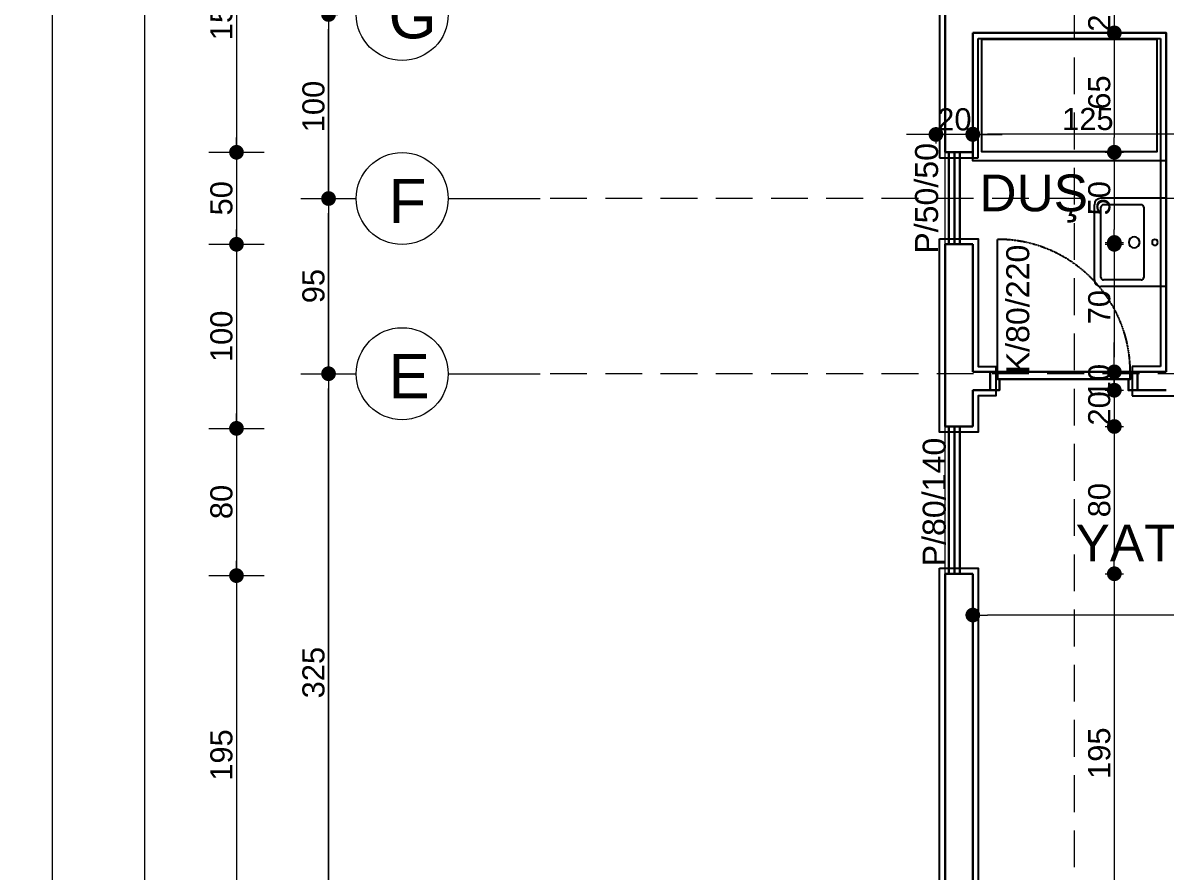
# Model space of a CAD drawing. Header units: millimetres. Extents: x 38129 to 72024, y -56282 to 16512.
# Drawn here: x 53467 to 54088, y -44606 to -44145 of the extents above; entities that cross this region are included whole.
import ezdxf

# ---------------------------------------------------------------- set-up
doc = ezdxf.new("R2010")
doc.units = ezdxf.units.MM
doc.linetypes.add('HIDDEN', pattern=[0.375, 0.25, -0.125])
for name, color, linetype, lineweight in [('AKS', 55, 'HIDDEN', 0), ('DIŞÖLÇÜ', 37, 'Continuous', 0), ('DUVAR', 255, 'Continuous', 30), ('KAPI', 4, 'Continuous', 30), ('mahal', 7, 'Continuous', 5), ('pencere', 195, 'Continuous', 30), ('pencere+KAPI', 1, 'Continuous', 0), ('ölçü İÇ', 31, 'Continuous', 0)]:
    doc.layers.add(name, color=color, linetype=linetype, lineweight=lineweight)
for name, color, linetype in [('HIDDEN', 1, 'HIDDEN'), ('sıva', 41, 'Continuous'), ('tefriş', 42, 'Continuous')]:
    doc.layers.add(name, color=color, linetype=linetype)
doc.styles.add('icdisolcu_yazi', font='arial.ttf')
doc.styles.get("Standard").update_dxf_attribs({"font": 'arial.ttf'})
doc.styles.add('style1', font='arial.ttf')
doc.dimstyles.new('İç Ölçü', dxfattribs={"dimtxt": 12, "dimasz": 8, "dimexe": 5, "dimexo": 0, "dimgap": 2, "dimtad": 1, "dimdec": 0, "dimzin": 12, "dimdsep": 46, "dimtxsty": 'icdisolcu_yazi', "dimblk": 'DOT', "dimcen": 8, "dimdle": 5, "dimclrd": 256, "dimclre": 256, "dimclrt": 7, "dimadec": 0, "dimazin": 3, "dimtfac": 1, "dimtdec": 0, "dimtix": 1, "dimtmove": 2, "dimatfit": 3, "dimldrblk": 'DOT', "dimfxl": 0, "dimtolj": 1, "dimtzin": 0, "dimlwd": -1, "dimlwe": -1, "dimarcsym": 0})

# ---------------------------------------------------------------- blocks, each defined once
blk = doc.blocks.new('*U11')
for p, q in [((4, 0), (0, 0)), ((76, 0), (80, 0))]:
    blk.add_line(p, q)
blk.add_lwpolyline([(4, 0), (76, 0), (76, -4), (4, -4)], close=True)
for points in [[(0, -10), (5, -10), (5, -4)], [(80, -10), (75, -10), (75, -4)]]:
    blk.add_lwpolyline(points)
at = {"layer": 'DUVAR'}
for p, q in [((0, 0), (0, -10)), ((80, 0), (80, -10))]:
    blk.add_line(p, q, dxfattribs=at)
at = {"layer": 'HIDDEN'}
blk.add_line((4, 0), (4, 72), dxfattribs=at)
blk.add_arc((4, 0), 72, 0, 90, dxfattribs=at)
blk = doc.blocks.new('A$C5F901649')
at = {"layer": 'tefriş'}
for p, q in [((3, 32.48), (37, 32.48)), ((0, 0), (0, 29.48)), ((2.97, 11.25), (3, 28.35)), ((4.12, 29.48), (35.88, 29.48)), ((37.03, 11.25), (37, 28.35)), ((40, 0), (40, 29.48)), ((35.91, 10.13), (4.09, 10.13)), ((0, 0), (20, 0)), ((40, 0), (20, 0))]:
    blk.add_line(p, q, dxfattribs=at)
for centre, radius, start, end in [((3, 29.48), 3, 90, 180), ((37, 29.48), 3, 0, 90), ((4.12, 28.35), 1.13, 90, 179.9238), ((35.88, 28.35), 1.13, 0.0762, 90), ((20, 14.45), 2.48, 90, 270), ((20, 14.45), 2.48, 270, 90), ((4.09, 11.25), 1.13, 179.9238, 270), ((35.91, 11.25), 1.13, 270, 0.0762), ((20, 5.05), 1.31, 90, 270), ((20, 5.05), 1.31, 270, 90)]:
    blk.add_arc(centre, radius, start, end, dxfattribs=at)
blk = doc.blocks.new('_Dot')
at = {"color": 0, "lineweight": -2}
blk.add_line((-0.5, 0), (-1, 0), dxfattribs=at)
at = {"color": 0, "lineweight": 30, "const_width": 0.5}
blk.add_lwpolyline([(-0.25, 0, 1), (0.25, 0, 1)], format="xyb", close=True, dxfattribs=at)
blk = doc.blocks.new('*D1765')
at = {"layer": 'Defpoints', "color": 0, "lineweight": 120, "transparency": 16777216}
for p in [(54059.47, -44150.43), (53982.6, -44215.29), (54059.47, -44215.29)]:
    blk.add_point(p, dxfattribs=at)
at = {"layer": 'ölçü İÇ', "transparency": 16777216}
for p, q in [((54059.47, -44150.43), (54064.47, -44150.43)), ((54054.47, -44215.29), (54064.47, -44215.29))]:
    blk.add_line(p, q, dxfattribs=at)
at = {"layer": 'ölçü İÇ', "linetype": 'Continuous', "transparency": 16777216}
blk.add_line((54059.47, -44158.43), (54059.47, -44207.29), dxfattribs=at)
at = {"layer": 'ölçü İÇ', "transparency": 16777216, "xscale": 8, "yscale": 8, "zscale": 8}
for p, rotation in [((54059.47, -44150.43), 90), ((54059.47, -44215.29), 270)]:
    blk.add_blockref('_Dot', p, dxfattribs=dict(at, rotation=rotation))
at = {"layer": 'ölçü İÇ', "color": 7, "transparency": 16777216, "insert": (54051.34, -44182.86), "char_height": 12, "attachment_point": 5, "rotation": 90, "style": 'icdisolcu_yazi'}
blk.add_mtext('\\A1;65', dxfattribs=at)
blk = doc.blocks.new('*D1766')
at = {"layer": 'Defpoints', "color": 0, "lineweight": 120, "transparency": 16777216}
for p in [(53982.6, -44215.29), (53982.6, -44265.29), (54059.47, -44265.29)]:
    blk.add_point(p, dxfattribs=at)
at = {"layer": 'ölçü İÇ', "transparency": 16777216}
for p, q in [((54054.47, -44215.29), (54064.47, -44215.29)), ((54054.47, -44265.29), (54064.47, -44265.29))]:
    blk.add_line(p, q, dxfattribs=at)
at = {"layer": 'ölçü İÇ', "linetype": 'Continuous', "transparency": 16777216}
blk.add_line((54059.47, -44223.29), (54059.47, -44257.29), dxfattribs=at)
at = {"layer": 'ölçü İÇ', "transparency": 16777216, "xscale": 8, "yscale": 8, "zscale": 8}
for p, rotation in [((54059.47, -44215.29), 90), ((54059.47, -44265.29), 270)]:
    blk.add_blockref('_Dot', p, dxfattribs=dict(at, rotation=rotation))
at = {"layer": 'ölçü İÇ', "color": 7, "transparency": 16777216, "insert": (54051.34, -44240.29), "char_height": 12, "attachment_point": 5, "rotation": 90, "style": 'icdisolcu_yazi'}
blk.add_mtext('\\A1;50', dxfattribs=at)
blk = doc.blocks.new('*D1767')
at = {"layer": 'Defpoints', "color": 0, "lineweight": 120, "transparency": 16777216}
for p in [(53982.6, -44264.29), (53992.1, -44334.6), (54059.47, -44334.6)]:
    blk.add_point(p, dxfattribs=at)
at = {"layer": 'ölçü İÇ', "transparency": 16777216}
for p, q in [((54054.47, -44264.29), (54064.47, -44264.29)), ((54054.47, -44334.6), (54064.47, -44334.6))]:
    blk.add_line(p, q, dxfattribs=at)
at = {"layer": 'ölçü İÇ', "linetype": 'Continuous', "transparency": 16777216}
blk.add_line((54059.47, -44272.29), (54059.47, -44326.6), dxfattribs=at)
at = {"layer": 'ölçü İÇ', "transparency": 16777216, "xscale": 8, "yscale": 8, "zscale": 8}
for p, rotation in [((54059.47, -44264.29), 90), ((54059.47, -44334.6), 270)]:
    blk.add_blockref('_Dot', p, dxfattribs=dict(at, rotation=rotation))
at = {"layer": 'ölçü İÇ', "color": 7, "transparency": 16777216, "insert": (54051.34, -44299.44), "char_height": 12, "attachment_point": 5, "rotation": 90, "style": 'icdisolcu_yazi'}
blk.add_mtext('\\A1;70', dxfattribs=at)
blk = doc.blocks.new('*D1768')
at = {"layer": 'Defpoints', "color": 0, "lineweight": 120, "transparency": 16777216}
for p in [(53992.1, -44334.6), (53992.1, -44344.6), (54059.47, -44344.6)]:
    blk.add_point(p, dxfattribs=at)
at = {"layer": 'ölçü İÇ', "linetype": 'Continuous', "transparency": 16777216}
for p, q in [((54059.47, -44326.6), (54059.47, -44318.6)), ((54059.47, -44334.6), (54059.47, -44344.6)), ((54059.47, -44352.6), (54059.47, -44360.6))]:
    blk.add_line(p, q, dxfattribs=at)
at = {"layer": 'ölçü İÇ', "transparency": 16777216}
for p, q in [((54054.47, -44334.6), (54064.47, -44334.6)), ((54054.47, -44344.6), (54064.47, -44344.6))]:
    blk.add_line(p, q, dxfattribs=at)
at = {"layer": 'ölçü İÇ', "transparency": 16777216, "xscale": 8, "yscale": 8, "zscale": 8}
for p, rotation in [((54059.47, -44334.6), 270), ((54059.47, -44344.6), 90)]:
    blk.add_blockref('_Dot', p, dxfattribs=dict(at, rotation=rotation))
at = {"layer": 'ölçü İÇ', "color": 7, "transparency": 16777216, "insert": (54051.34, -44339.6), "char_height": 12, "attachment_point": 5, "rotation": 90, "style": 'icdisolcu_yazi'}
blk.add_mtext('\\A1;10', dxfattribs=at)
blk = doc.blocks.new('*D1769')
at = {"layer": 'Defpoints', "color": 0, "lineweight": 120, "transparency": 16777216}
for p in [(53992.1, -44344.6), (53982.6, -44364.29), (54059.47, -44364.29)]:
    blk.add_point(p, dxfattribs=at)
at = {"layer": 'ölçü İÇ', "linetype": 'Continuous', "transparency": 16777216}
for p, q in [((54059.47, -44336.6), (54059.47, -44328.6)), ((54059.47, -44344.6), (54059.47, -44364.29)), ((54059.47, -44372.29), (54059.47, -44380.29))]:
    blk.add_line(p, q, dxfattribs=at)
at = {"layer": 'ölçü İÇ', "transparency": 16777216}
for p, q in [((54054.47, -44344.6), (54064.47, -44344.6)), ((54054.47, -44364.29), (54064.47, -44364.29))]:
    blk.add_line(p, q, dxfattribs=at)
at = {"layer": 'ölçü İÇ', "transparency": 16777216, "xscale": 8, "yscale": 8, "zscale": 8}
for p, rotation in [((54059.47, -44344.6), 270), ((54059.47, -44364.29), 90)]:
    blk.add_blockref('_Dot', p, dxfattribs=dict(at, rotation=rotation))
at = {"layer": 'ölçü İÇ', "color": 7, "transparency": 16777216, "insert": (54051.34, -44354.44), "char_height": 12, "attachment_point": 5, "rotation": 90, "style": 'icdisolcu_yazi'}
blk.add_mtext('\\A1;20', dxfattribs=at)
blk = doc.blocks.new('*D1770')
at = {"layer": 'Defpoints', "color": 0, "lineweight": 120, "transparency": 16777216}
for p in [(53982.6, -44364.29), (53982.6, -44444.29), (54059.47, -44444.29)]:
    blk.add_point(p, dxfattribs=at)
at = {"layer": 'ölçü İÇ', "transparency": 16777216}
for p, q in [((54054.47, -44364.29), (54064.47, -44364.29)), ((54054.47, -44444.29), (54064.47, -44444.29))]:
    blk.add_line(p, q, dxfattribs=at)
at = {"layer": 'ölçü İÇ', "linetype": 'Continuous', "transparency": 16777216}
blk.add_line((54059.47, -44372.29), (54059.47, -44436.29), dxfattribs=at)
at = {"layer": 'ölçü İÇ', "transparency": 16777216, "xscale": 8, "yscale": 8, "zscale": 8}
for p, rotation in [((54059.47, -44364.29), 90), ((54059.47, -44444.29), 270)]:
    blk.add_blockref('_Dot', p, dxfattribs=dict(at, rotation=rotation))
at = {"layer": 'ölçü İÇ', "color": 7, "transparency": 16777216, "insert": (54051.34, -44404.29), "char_height": 12, "attachment_point": 5, "rotation": 90, "style": 'icdisolcu_yazi'}
blk.add_mtext('\\A1;80', dxfattribs=at)
blk = doc.blocks.new('*D1771')
at = {"layer": 'Defpoints', "color": 0, "lineweight": 120, "transparency": 16777216}
for p in [(53982.6, -44444.29), (53982.59, -44639.28), (54059.47, -44639.28)]:
    blk.add_point(p, dxfattribs=at)
at = {"layer": 'ölçü İÇ', "transparency": 16777216}
for p, q in [((54054.47, -44444.29), (54064.47, -44444.29)), ((54054.47, -44639.28), (54064.47, -44639.28))]:
    blk.add_line(p, q, dxfattribs=at)
at = {"layer": 'ölçü İÇ', "linetype": 'Continuous', "transparency": 16777216}
blk.add_line((54059.47, -44452.29), (54059.47, -44631.28), dxfattribs=at)
at = {"layer": 'ölçü İÇ', "transparency": 16777216, "xscale": 8, "yscale": 8, "zscale": 8}
for p, rotation in [((54059.47, -44444.29), 90), ((54059.47, -44639.28), 270)]:
    blk.add_blockref('_Dot', p, dxfattribs=dict(at, rotation=rotation))
at = {"layer": 'ölçü İÇ', "color": 7, "transparency": 16777216, "insert": (54051.34, -44541.78), "char_height": 12, "attachment_point": 5, "rotation": 90, "style": 'icdisolcu_yazi'}
blk.add_mtext('\\A1;195', dxfattribs=at)
blk = doc.blocks.new('*D1830')
at = {"layer": 'Defpoints', "color": 0, "lineweight": 120, "transparency": 16777216}
for p in [(53982.6, -44466.73), (53982.6, -44466.73), (54282.6, -44466.73)]:
    blk.add_point(p, dxfattribs=at)
at = {"layer": 'ölçü İÇ', "transparency": 16777216}
for p, q in [((53982.6, -44466.73), (53982.6, -44471.73)), ((54282.6, -44466.73), (54282.6, -44471.73))]:
    blk.add_line(p, q, dxfattribs=at)
at = {"layer": 'ölçü İÇ', "linetype": 'Continuous', "transparency": 16777216}
blk.add_line((54274.6, -44466.73), (53990.6, -44466.73), dxfattribs=at)
at = {"layer": 'ölçü İÇ', "transparency": 16777216, "xscale": 8, "yscale": 8, "zscale": 8, "rotation": 180}
blk.add_blockref('_Dot', (53982.6, -44466.73), dxfattribs=at)
at = {"layer": 'ölçü İÇ', "transparency": 16777216, "xscale": 8, "yscale": 8, "zscale": 8}
blk.add_blockref('_Dot', (54282.6, -44466.73), dxfattribs=at)
at = {"layer": 'ölçü İÇ', "color": 7, "transparency": 16777216, "insert": (54132.6, -44458.6), "char_height": 12, "attachment_point": 5, "style": 'icdisolcu_yazi'}
blk.add_mtext('\\A1;300', dxfattribs=at)
blk = doc.blocks.new('*D1841')
at = {"layer": 'Defpoints', "color": 0, "lineweight": 120, "transparency": 16777216}
for p in [(53982.6, -44204.6), (53982.6, -44205.43), (54107.6, -44204.6)]:
    blk.add_point(p, dxfattribs=at)
at = {"layer": 'ölçü İÇ', "transparency": 16777216}
for p, q in [((53982.6, -44204.6), (53982.6, -44210.43)), ((54107.6, -44204.6), (54107.6, -44210.43))]:
    blk.add_line(p, q, dxfattribs=at)
at = {"layer": 'ölçü İÇ', "linetype": 'Continuous', "transparency": 16777216}
blk.add_line((54099.6, -44205.43), (53990.6, -44205.43), dxfattribs=at)
at = {"layer": 'ölçü İÇ', "transparency": 16777216, "xscale": 8, "yscale": 8, "zscale": 8, "rotation": 180}
blk.add_blockref('_Dot', (53982.6, -44205.43), dxfattribs=at)
at = {"layer": 'ölçü İÇ', "transparency": 16777216, "xscale": 8, "yscale": 8, "zscale": 8}
blk.add_blockref('_Dot', (54107.6, -44205.43), dxfattribs=at)
at = {"layer": 'ölçü İÇ', "color": 7, "transparency": 16777216, "insert": (54045.1, -44197.3), "char_height": 12, "attachment_point": 5, "style": 'icdisolcu_yazi'}
blk.add_mtext('\\A1;125', dxfattribs=at)
blk = doc.blocks.new('*D1842')
at = {"layer": 'Defpoints', "color": 0, "lineweight": 120, "transparency": 16777216}
for p in [(53962.6, -44205.43), (53962.6, -44205.6), (53982.6, -44205.6)]:
    blk.add_point(p, dxfattribs=at)
at = {"layer": 'ölçü İÇ', "linetype": 'Continuous', "transparency": 16777216}
for p, q in [((53954.6, -44205.6), (53946.6, -44205.6)), ((53982.6, -44205.6), (53962.6, -44205.6)), ((53990.6, -44205.6), (53998.6, -44205.6))]:
    blk.add_line(p, q, dxfattribs=at)
at = {"layer": 'ölçü İÇ', "transparency": 16777216}
for p, q in [((53962.6, -44205.43), (53962.6, -44210.6)), ((53982.6, -44205.6), (53982.6, -44200.6))]:
    blk.add_line(p, q, dxfattribs=at)
at = {"layer": 'ölçü İÇ', "transparency": 16777216, "xscale": 8, "yscale": 8, "zscale": 8}
blk.add_blockref('_Dot', (53962.6, -44205.6), dxfattribs=at)
at = {"layer": 'ölçü İÇ', "transparency": 16777216, "xscale": 8, "yscale": 8, "zscale": 8, "rotation": 180}
blk.add_blockref('_Dot', (53982.6, -44205.6), dxfattribs=at)
at = {"layer": 'ölçü İÇ', "color": 7, "transparency": 16777216, "insert": (53972.6, -44197.47), "char_height": 12, "attachment_point": 5, "style": 'icdisolcu_yazi'}
blk.add_mtext('\\A1;20', dxfattribs=at)
blk = doc.blocks.new('*D1867')
at = {"layer": 'Defpoints', "color": 0, "lineweight": 120, "transparency": 16777216}
for p in [(54059.47, -44130.43), (54059.47, -44150.43), (54059.47, -44150.43)]:
    blk.add_point(p, dxfattribs=at)
at = {"layer": 'ölçü İÇ', "linetype": 'Continuous', "transparency": 16777216}
for p, q in [((54059.47, -44122.43), (54059.47, -44114.43)), ((54059.47, -44130.43), (54059.47, -44150.43)), ((54059.47, -44158.43), (54059.47, -44166.43))]:
    blk.add_line(p, q, dxfattribs=at)
at = {"layer": 'ölçü İÇ', "transparency": 16777216}
for p, q in [((54059.47, -44130.43), (54064.47, -44130.43)), ((54059.47, -44150.43), (54064.47, -44150.43))]:
    blk.add_line(p, q, dxfattribs=at)
at = {"layer": 'ölçü İÇ', "transparency": 16777216, "xscale": 8, "yscale": 8, "zscale": 8}
for p, rotation in [((54059.47, -44130.43), 270), ((54059.47, -44150.43), 90)]:
    blk.add_blockref('_Dot', p, dxfattribs=dict(at, rotation=rotation))
at = {"layer": 'ölçü İÇ', "color": 7, "transparency": 16777216, "insert": (54051.34, -44140.43), "char_height": 12, "attachment_point": 5, "rotation": 90, "style": 'icdisolcu_yazi'}
blk.add_mtext('\\A1;20', dxfattribs=at)
blk = doc.blocks.new('*D1879')
at = {"layer": 'Defpoints', "color": 0, "lineweight": 120, "transparency": 16777216}
for p in [(53632.73, -44335.6), (53632.73, -44335.6), (53632.73, -44660.43)]:
    blk.add_point(p, dxfattribs=at)
at = {"layer": 'DIŞÖLÇÜ', "transparency": 16777216}
for p, q in [((53632.73, -44335.6), (53637.73, -44335.6)), ((53632.73, -44660.43), (53637.73, -44660.43))]:
    blk.add_line(p, q, dxfattribs=at)
at = {"layer": 'DIŞÖLÇÜ', "linetype": 'Continuous', "transparency": 16777216}
blk.add_line((53632.73, -44652.43), (53632.73, -44343.6), dxfattribs=at)
at = {"layer": 'DIŞÖLÇÜ', "transparency": 16777216, "xscale": 8, "yscale": 8, "zscale": 8}
for p, rotation in [((53632.73, -44335.6), 90), ((53632.73, -44660.43), 270)]:
    blk.add_blockref('_Dot', p, dxfattribs=dict(at, rotation=rotation))
at = {"layer": 'DIŞÖLÇÜ', "color": 7, "transparency": 16777216, "insert": (53624.6, -44498.01), "char_height": 12, "attachment_point": 5, "rotation": 90, "style": 'icdisolcu_yazi'}
blk.add_mtext('\\A1;325', dxfattribs=at)
blk = doc.blocks.new('*D1880')
at = {"layer": 'Defpoints', "color": 0, "lineweight": 120, "transparency": 16777216}
for p in [(53632.73, -44240.43), (53632.73, -44240.43), (53632.73, -44335.6)]:
    blk.add_point(p, dxfattribs=at)
at = {"layer": 'DIŞÖLÇÜ', "transparency": 16777216}
for p, q in [((53632.73, -44240.43), (53637.73, -44240.43)), ((53632.73, -44335.6), (53637.73, -44335.6))]:
    blk.add_line(p, q, dxfattribs=at)
at = {"layer": 'DIŞÖLÇÜ', "linetype": 'Continuous', "transparency": 16777216}
blk.add_line((53632.73, -44327.6), (53632.73, -44248.43), dxfattribs=at)
at = {"layer": 'DIŞÖLÇÜ', "transparency": 16777216, "xscale": 8, "yscale": 8, "zscale": 8}
for p, rotation in [((53632.73, -44240.43), 90), ((53632.73, -44335.6), 270)]:
    blk.add_blockref('_Dot', p, dxfattribs=dict(at, rotation=rotation))
at = {"layer": 'DIŞÖLÇÜ', "color": 7, "transparency": 16777216, "insert": (53624.6, -44288.01), "char_height": 12, "attachment_point": 5, "rotation": 90, "style": 'icdisolcu_yazi'}
blk.add_mtext('\\A1;95', dxfattribs=at)
blk = doc.blocks.new('*D1881')
at = {"layer": 'Defpoints', "color": 0, "lineweight": 120, "transparency": 16777216}
for p in [(53632.73, -44140.43), (53632.73, -44140.43), (53632.73, -44240.43)]:
    blk.add_point(p, dxfattribs=at)
at = {"layer": 'DIŞÖLÇÜ', "transparency": 16777216}
for p, q in [((53632.73, -44140.43), (53637.73, -44140.43)), ((53632.73, -44240.43), (53637.73, -44240.43))]:
    blk.add_line(p, q, dxfattribs=at)
at = {"layer": 'DIŞÖLÇÜ', "linetype": 'Continuous', "transparency": 16777216}
blk.add_line((53632.73, -44232.43), (53632.73, -44148.43), dxfattribs=at)
at = {"layer": 'DIŞÖLÇÜ', "transparency": 16777216, "xscale": 8, "yscale": 8, "zscale": 8}
for p, rotation in [((53632.73, -44140.43), 90), ((53632.73, -44240.43), 270)]:
    blk.add_blockref('_Dot', p, dxfattribs=dict(at, rotation=rotation))
at = {"layer": 'DIŞÖLÇÜ', "color": 7, "transparency": 16777216, "insert": (53624.6, -44190.43), "char_height": 12, "attachment_point": 5, "rotation": 90, "style": 'icdisolcu_yazi'}
blk.add_mtext('\\A1;100', dxfattribs=at)
blk = doc.blocks.new('*D1985')
at = {"layer": 'Defpoints', "color": 0, "lineweight": 120, "transparency": 16777216}
for p in [(53582.73, -44065.57), (53582.73, -44215.29), (53582.73, -44215.29)]:
    blk.add_point(p, dxfattribs=at)
at = {"layer": 'DIŞÖLÇÜ', "transparency": 16777216}
for p, q in [((53582.73, -44065.57), (53587.73, -44065.57)), ((53582.73, -44215.29), (53587.73, -44215.29))]:
    blk.add_line(p, q, dxfattribs=at)
at = {"layer": 'DIŞÖLÇÜ', "linetype": 'Continuous', "transparency": 16777216}
blk.add_line((53582.73, -44073.57), (53582.73, -44207.29), dxfattribs=at)
at = {"layer": 'DIŞÖLÇÜ', "transparency": 16777216, "xscale": 8, "yscale": 8, "zscale": 8}
for p, rotation in [((53582.73, -44065.57), 90), ((53582.73, -44215.29), 270)]:
    blk.add_blockref('_Dot', p, dxfattribs=dict(at, rotation=rotation))
at = {"layer": 'DIŞÖLÇÜ', "color": 7, "transparency": 16777216, "insert": (53574.6, -44140.43), "char_height": 12, "attachment_point": 5, "rotation": 90, "style": 'icdisolcu_yazi'}
blk.add_mtext('\\A1;150', dxfattribs=at)
blk = doc.blocks.new('*D1986')
at = {"layer": 'Defpoints', "color": 0, "lineweight": 120, "transparency": 16777216}
for p in [(53582.73, -44215.29), (53582.73, -44265.29), (53582.73, -44265.29)]:
    blk.add_point(p, dxfattribs=at)
at = {"layer": 'DIŞÖLÇÜ', "transparency": 16777216}
for p, q in [((53582.73, -44215.29), (53587.73, -44215.29)), ((53582.73, -44265.29), (53587.73, -44265.29))]:
    blk.add_line(p, q, dxfattribs=at)
at = {"layer": 'DIŞÖLÇÜ', "linetype": 'Continuous', "transparency": 16777216}
blk.add_line((53582.73, -44223.29), (53582.73, -44257.29), dxfattribs=at)
at = {"layer": 'DIŞÖLÇÜ', "transparency": 16777216, "xscale": 8, "yscale": 8, "zscale": 8}
for p, rotation in [((53582.73, -44215.29), 90), ((53582.73, -44265.29), 270)]:
    blk.add_blockref('_Dot', p, dxfattribs=dict(at, rotation=rotation))
at = {"layer": 'DIŞÖLÇÜ', "color": 7, "transparency": 16777216, "insert": (53574.6, -44240.29), "char_height": 12, "attachment_point": 5, "rotation": 90, "style": 'icdisolcu_yazi'}
blk.add_mtext('\\A1;50', dxfattribs=at)
blk = doc.blocks.new('*D1987')
at = {"layer": 'Defpoints', "color": 0, "lineweight": 120, "transparency": 16777216}
for p in [(53582.73, -44265.29), (53582.73, -44365.29), (53582.73, -44365.29)]:
    blk.add_point(p, dxfattribs=at)
at = {"layer": 'DIŞÖLÇÜ', "transparency": 16777216}
for p, q in [((53582.73, -44265.29), (53587.73, -44265.29)), ((53582.73, -44365.29), (53587.73, -44365.29))]:
    blk.add_line(p, q, dxfattribs=at)
at = {"layer": 'DIŞÖLÇÜ', "linetype": 'Continuous', "transparency": 16777216}
blk.add_line((53582.73, -44273.29), (53582.73, -44357.29), dxfattribs=at)
at = {"layer": 'DIŞÖLÇÜ', "transparency": 16777216, "xscale": 8, "yscale": 8, "zscale": 8}
for p, rotation in [((53582.73, -44265.29), 90), ((53582.73, -44365.29), 270)]:
    blk.add_blockref('_Dot', p, dxfattribs=dict(at, rotation=rotation))
at = {"layer": 'DIŞÖLÇÜ', "color": 7, "transparency": 16777216, "insert": (53574.6, -44315.29), "char_height": 12, "attachment_point": 5, "rotation": 90, "style": 'icdisolcu_yazi'}
blk.add_mtext('\\A1;100', dxfattribs=at)
blk = doc.blocks.new('*D1988')
at = {"layer": 'Defpoints', "color": 0, "lineweight": 120, "transparency": 16777216}
for p in [(53582.73, -44365.29), (53582.73, -44445.29), (53582.73, -44445.29)]:
    blk.add_point(p, dxfattribs=at)
at = {"layer": 'DIŞÖLÇÜ', "transparency": 16777216}
for p, q in [((53582.73, -44365.29), (53587.73, -44365.29)), ((53582.73, -44445.29), (53587.73, -44445.29))]:
    blk.add_line(p, q, dxfattribs=at)
at = {"layer": 'DIŞÖLÇÜ', "linetype": 'Continuous', "transparency": 16777216}
blk.add_line((53582.73, -44373.29), (53582.73, -44437.29), dxfattribs=at)
at = {"layer": 'DIŞÖLÇÜ', "transparency": 16777216, "xscale": 8, "yscale": 8, "zscale": 8}
for p, rotation in [((53582.73, -44365.29), 90), ((53582.73, -44445.29), 270)]:
    blk.add_blockref('_Dot', p, dxfattribs=dict(at, rotation=rotation))
at = {"layer": 'DIŞÖLÇÜ', "color": 7, "transparency": 16777216, "insert": (53574.6, -44405.29), "char_height": 12, "attachment_point": 5, "rotation": 90, "style": 'icdisolcu_yazi'}
blk.add_mtext('\\A1;80', dxfattribs=at)
blk = doc.blocks.new('*D1989')
at = {"layer": 'Defpoints', "color": 0, "lineweight": 120, "transparency": 16777216}
for p in [(53582.73, -44445.29), (53582.73, -44640.28), (53582.73, -44640.28)]:
    blk.add_point(p, dxfattribs=at)
at = {"layer": 'DIŞÖLÇÜ', "transparency": 16777216}
for p, q in [((53582.73, -44445.29), (53587.73, -44445.29)), ((53582.73, -44640.28), (53587.73, -44640.28))]:
    blk.add_line(p, q, dxfattribs=at)
at = {"layer": 'DIŞÖLÇÜ', "linetype": 'Continuous', "transparency": 16777216}
blk.add_line((53582.73, -44453.29), (53582.73, -44632.28), dxfattribs=at)
at = {"layer": 'DIŞÖLÇÜ', "transparency": 16777216, "xscale": 8, "yscale": 8, "zscale": 8}
for p, rotation in [((53582.73, -44445.29), 90), ((53582.73, -44640.28), 270)]:
    blk.add_blockref('_Dot', p, dxfattribs=dict(at, rotation=rotation))
at = {"layer": 'DIŞÖLÇÜ', "color": 7, "transparency": 16777216, "insert": (53574.6, -44542.78), "char_height": 12, "attachment_point": 5, "rotation": 90, "style": 'icdisolcu_yazi'}
blk.add_mtext('\\A1;195', dxfattribs=at)
blk = doc.blocks.new('*D1998')
at = {"layer": 'Defpoints', "color": 0, "lineweight": 120, "transparency": 16777216}
for p in [(53532.73, -43280.43), (53532.73, -44760.6), (53532.73, -44760.6)]:
    blk.add_point(p, dxfattribs=at)
at = {"layer": 'DIŞÖLÇÜ', "transparency": 16777216}
for p, q in [((53532.73, -43280.43), (53537.73, -43280.43)), ((53532.73, -44760.6), (53537.73, -44760.6))]:
    blk.add_line(p, q, dxfattribs=at)
at = {"layer": 'DIŞÖLÇÜ', "linetype": 'Continuous', "transparency": 16777216}
blk.add_line((53532.73, -43288.43), (53532.73, -44752.6), dxfattribs=at)
at = {"layer": 'DIŞÖLÇÜ', "transparency": 16777216, "xscale": 8, "yscale": 8, "zscale": 8}
for p, rotation in [((53532.73, -43280.43), 90), ((53532.73, -44760.6), 270)]:
    blk.add_blockref('_Dot', p, dxfattribs=dict(at, rotation=rotation))
at = {"layer": 'DIŞÖLÇÜ', "color": 7, "transparency": 16777216, "insert": (53524.6, -44020.51), "char_height": 12, "attachment_point": 5, "rotation": 90, "style": 'icdisolcu_yazi'}
blk.add_mtext('\\A1;1480', dxfattribs=at)
blk = doc.blocks.new('*D2002')
at = {"layer": 'Defpoints', "color": 0, "lineweight": 120, "transparency": 16777216}
for p in [(53482.73, -43090.4), (53482.73, -45110.44), (53482.73, -45110.44)]:
    blk.add_point(p, dxfattribs=at)
at = {"layer": 'DIŞÖLÇÜ', "transparency": 16777216}
for p, q in [((53482.73, -43090.4), (53487.73, -43090.4)), ((53482.73, -45110.44), (53487.73, -45110.44))]:
    blk.add_line(p, q, dxfattribs=at)
at = {"layer": 'DIŞÖLÇÜ', "linetype": 'Continuous', "transparency": 16777216}
blk.add_line((53482.73, -43098.4), (53482.73, -45102.44), dxfattribs=at)
at = {"layer": 'DIŞÖLÇÜ', "transparency": 16777216, "xscale": 8, "yscale": 8, "zscale": 8}
for p, rotation in [((53482.73, -43090.4), 90), ((53482.73, -45110.44), 270)]:
    blk.add_blockref('_Dot', p, dxfattribs=dict(at, rotation=rotation))
at = {"layer": 'DIŞÖLÇÜ', "color": 7, "transparency": 16777216, "insert": (53474.6, -44100.42), "char_height": 12, "attachment_point": 5, "rotation": 90, "style": 'icdisolcu_yazi'}
blk.add_mtext('\\A1;2020', dxfattribs=at)

msp = doc.modelspace()

# ---------------------------------------------------------------- linework, layer by layer
at = {"layer": 'AKS', "ltscale": 80}
for p, q in [((54037.61, -42903.74), (54037.61, -45280.38)), ((55963.05, -44240.43), (53747.73, -44240.43)), ((55963.05, -44335.6), (53747.73, -44335.6))]:
    msp.add_line(p, q, dxfattribs=at)
at = {"layer": 'DIŞÖLÇÜ'}
for p, q in [((53482.73, -43040.4), (53482.73, -45160.44)), ((53532.73, -43040.4), (53532.73, -45160.44)), ((53582.73, -43040.4), (53582.73, -45160.44)), ((53632.73, -43040.4), (53632.73, -45160.44)), ((53567.73, -44215.29), (53597.73, -44215.29)), ((53617.73, -44240.43), (53647.73, -44240.43)), ((53697.73, -44240.43), (53747.73, -44240.43)), ((53567.73, -44265.29), (53597.73, -44265.29)), ((53617.73, -44335.6), (53647.73, -44335.6)), ((53697.73, -44335.6), (53747.73, -44335.6)), ((53567.73, -44365.29), (53597.73, -44365.29)), ((53567.73, -44445.29), (53597.73, -44445.29))]:
    msp.add_line(p, q, dxfattribs=at)
for centre in [(53672.73, -44140.43), (53672.73, -44240.43), (53672.73, -44335.6)]:
    msp.add_circle(centre, 25, dxfattribs=at)
at = {"layer": 'DUVAR'}
for p, q in [((53967.6, -44065.57), (53967.6, -44215.29)), ((53982.6, -44150.43), (54087.6, -44150.43)), ((53982.6, -44218.03), (53982.6, -44150.43)), ((53982.6, -44150.43), (54087.6, -44150.43)), ((53982.6, -44215.29), (53967.6, -44215.29)), ((53967.6, -44364.29), (53967.6, -44265.29)), ((53982.6, -44265.29), (53967.6, -44265.29)), ((53982.6, -44334.6), (53982.6, -44265.29)), ((53982.6, -44294.29), (53982.6, -44294.29)), ((53982.6, -44334.6), (53996.1, -44334.6)), ((54068.1, -44334.6), (54087.6, -44334.6)), ((53982.6, -44344.6), (53992.1, -44344.6)), ((54072.1, -44344.6), (54087.6, -44344.6)), ((53982.6, -44364.29), (53967.6, -44364.29)), ((53967.6, -44639.28), (53967.6, -44444.29)), ((53982.6, -44444.29), (53967.6, -44444.29)), ((53982.6, -44639.28), (53982.6, -44444.29))]:
    msp.add_line(p, q, dxfattribs=at)
for points in [[(54087.6, -44334.6), (54087.6, -44150.43)], [(53982.6, -44334.6), (53982.6, -44294.29)], [(53982.6, -44364.29), (53982.6, -44344.6)]]:
    msp.add_lwpolyline(points, dxfattribs=at)
at = {"layer": 'pencere'}
for p, q in [((53969.6, -44215.29), (53969.6, -44265.29)), ((53972.6, -44215.29), (53972.6, -44265.29)), ((53975.6, -44215.29), (53975.6, -44265.29)), ((53969.6, -44364.29), (53969.6, -44444.29)), ((53972.6, -44364.29), (53972.6, -44444.29)), ((53975.6, -44364.29), (53975.6, -44444.29))]:
    msp.add_line(p, q, dxfattribs=at)
at = {"layer": 'sıva'}
for p, q in [((53964.61, -44062.57), (53964.61, -44218.29)), ((53985.61, -44218.29), (53985.61, -44153.43)), ((53985.61, -44153.43), (54084.61, -44153.43)), ((54084.61, -44153.43), (54084.61, -44331.6)), ((53964.61, -44218.29), (53985.61, -44218.29)), ((54084.61, -44331.6), (54069.11, -44331.6)), ((54069.11, -44331.6), (54069.11, -44347.6)), ((54069.11, -44347.6), (54279.61, -44347.6))]:
    msp.add_line(p, q, dxfattribs=at)
for points in [[(53964.6, -44262.29), (53985.6, -44262.29), (53985.6, -44331.6), (53995.1, -44331.6), (53995.1, -44347.6), (53985.6, -44347.6), (53985.6, -44367.29), (53964.6, -44367.29)], [(53964.6, -44441.29), (53985.59, -44441.29), (53985.59, -44642.28), (53964.6, -44642.28)]]:
    msp.add_lwpolyline(points, close=True, dxfattribs=at)
at = {"layer": 'tefriş', "color": 3, "lineweight": 15}
msp.add_lwpolyline([(55617.7, -43850.43), (55617.7, -44430.43), (55582.58, -44430.43), (55582.58, -44780.44), (55407.75, -44780.44), (55407.75, -44780.44), (55252.61, -44780.44), (55252.6, -45110.42), (55117.78, -45110.42), (55117.78, -45110.42), (54587.39, -45110.42), (54587.39, -45049.6), (54117.61, -45049.6), (54117.75, -44960.75), (54032.61, -44960.75), (54032.61, -44760.43), (54027.75, -44760.43), (54027.75, -44759.6), (53967.6, -44759.6), (53967.6, -43521.26)], dxfattribs=at)
at = {"layer": 'tefriş'}
for points in [[(53982.6, -44150.43), (54087.6, -44150.43), (54087.6, -44220.03), (53982.6, -44220.03)], [(53987.6, -44153.78), (54082.6, -44153.78), (54082.6, -44215.03), (53987.6, -44215.03)]]:
    msp.add_lwpolyline(points, close=True, dxfattribs=at)

# ---------------------------------------------------------------- block references
at = {"layer": 'KAPI'}
msp.add_blockref('*U11', (53992.1, -44334.6), dxfattribs=at)
at = {"layer": 'tefriş', "xscale": 1.199999999953434, "yscale": 1.199999999953434, "zscale": 1.199999999953434, "rotation": 90.00000000000001}
msp.add_blockref('A$C5F901649', (54087.6, -44288.24), dxfattribs=at)

# ---------------------------------------------------------------- texts
at = {"layer": 'DIŞÖLÇÜ', "char_height": 24, "width": 425.6226, "attachment_point": 7, "rotation": 360}
for s, insert in [('G', (53665.35, -44153.76)), ('F', (53665.35, -44253.76)), ('E', (53665.35, -44348.93))]:
    msp.add_mtext(s, dxfattribs=dict(at, insert=insert))
at = {"layer": 'mahal', "char_height": 20, "attachment_point": 1}
for s, insert in [('DUŞ', (53986.19, -44227.37)), ('YATAK ODASI', (54038.42, -44417.56))]:
    msp.add_mtext_dynamic_manual_height_columns(s, width=250.3432, gutter_width=12.5, heights=[0], dxfattribs=dict(at, insert=insert))
at = {"layer": 'pencere+KAPI', "char_height": 12.5, "width": 27.0954, "attachment_point": 3, "rotation": 90, "style": 'style1'}
for s, insert in [('P/50/50', (53951.23, -44210.24)), ('K/80/220', (54000.76, -44265.49)), ('P/80/140', (53955.39, -44370.38))]:
    msp.add_mtext(s, dxfattribs=dict(at, insert=insert))

# ---------------------------------------------------------------- dimensions: what is measured, and where the dimension line sits
at = {"layer": 'DIŞÖLÇÜ'}
for base, p1, p2, picture, middle in [((53482.73, -45110.44), (53482.73, -43090.4), (53482.73, -45110.44), '*D2002', (53474.6, -44100.42)), ((53532.73, -44760.6), (53532.73, -43280.43), (53532.73, -44760.6), '*D1998', (53524.6, -44020.51)), ((53582.73, -44215.29), (53582.73, -44065.57), (53582.73, -44215.29), '*D1985', (53574.6, -44140.43)), ((53632.73, -44140.43), (53632.73, -44240.43), (53632.73, -44140.43), '*D1881', (53624.6, -44190.43)), ((53582.73, -44265.29), (53582.73, -44215.29), (53582.73, -44265.29), '*D1986', (53574.6, -44240.29)), ((53632.73, -44240.43), (53632.73, -44335.6), (53632.73, -44240.43), '*D1880', (53624.6, -44288.01)), ((53582.73, -44365.29), (53582.73, -44265.29), (53582.73, -44365.29), '*D1987', (53574.6, -44315.29)), ((53632.73, -44335.6), (53632.73, -44660.43), (53632.73, -44335.6), '*D1879', (53624.6, -44498.01)), ((53582.73, -44445.29), (53582.73, -44365.29), (53582.73, -44445.29), '*D1988', (53574.6, -44405.29)), ((53582.73, -44640.28), (53582.73, -44445.29), (53582.73, -44640.28), '*D1989', (53574.6, -44542.78))]:
    dim = msp.add_linear_dim(base=base, p1=p1, p2=p2, angle=90, dimstyle='İç Ölçü', dxfattribs=at)
    dim.commit()
    dim.dimension.update_dxf_attribs({"geometry": picture, "text_midpoint": middle})
at = {"layer": 'ölçü İÇ'}
for base, p1, p2, picture, middle in [((54059.47, -44150.43), (54059.47, -44130.43), (54059.47, -44150.43), '*D1867', (54051.34, -44140.43)), ((54059.47, -44215.29), (54059.47, -44150.43), (53982.6, -44215.29), '*D1765', (54051.34, -44182.86)), ((54059.47, -44265.29), (53982.6, -44215.29), (53982.6, -44265.29), '*D1766', (54051.34, -44240.29)), ((54059.47, -44334.6), (53982.6, -44264.29), (53992.1, -44334.6), '*D1767', (54051.34, -44299.44)), ((54059.47, -44344.6), (53992.1, -44334.6), (53992.1, -44344.6), '*D1768', (54051.34, -44339.6)), ((54059.47, -44364.29), (53992.1, -44344.6), (53982.6, -44364.29), '*D1769', (54051.34, -44354.44)), ((54059.47, -44444.29), (53982.6, -44364.29), (53982.6, -44444.29), '*D1770', (54051.34, -44404.29)), ((54059.47, -44639.28), (53982.6, -44444.29), (53982.59, -44639.28), '*D1771', (54051.34, -44541.78))]:
    dim = msp.add_linear_dim(base=base, p1=p1, p2=p2, angle=90, dimstyle='İç Ölçü', dxfattribs=at)
    dim.commit()
    dim.dimension.update_dxf_attribs({"geometry": picture, "text_midpoint": middle})
for base, p1, p2, picture, middle in [((53962.6, -44205.6), (53982.6, -44205.6), (53962.6, -44205.43), '*D1842', (53972.6, -44197.47)), ((53982.6, -44205.43), (54107.6, -44204.6), (53982.6, -44204.6), '*D1841', (54045.1, -44197.3)), ((53982.6, -44466.73), (54282.6, -44466.73), (53982.6, -44466.73), '*D1830', (54132.6, -44458.6))]:
    dim = msp.add_linear_dim(base=base, p1=p1, p2=p2, dimstyle='İç Ölçü', dxfattribs=at)
    dim.commit()
    dim.dimension.update_dxf_attribs({"geometry": picture, "text_midpoint": middle})

doc.saveas('drawing.dxf')
